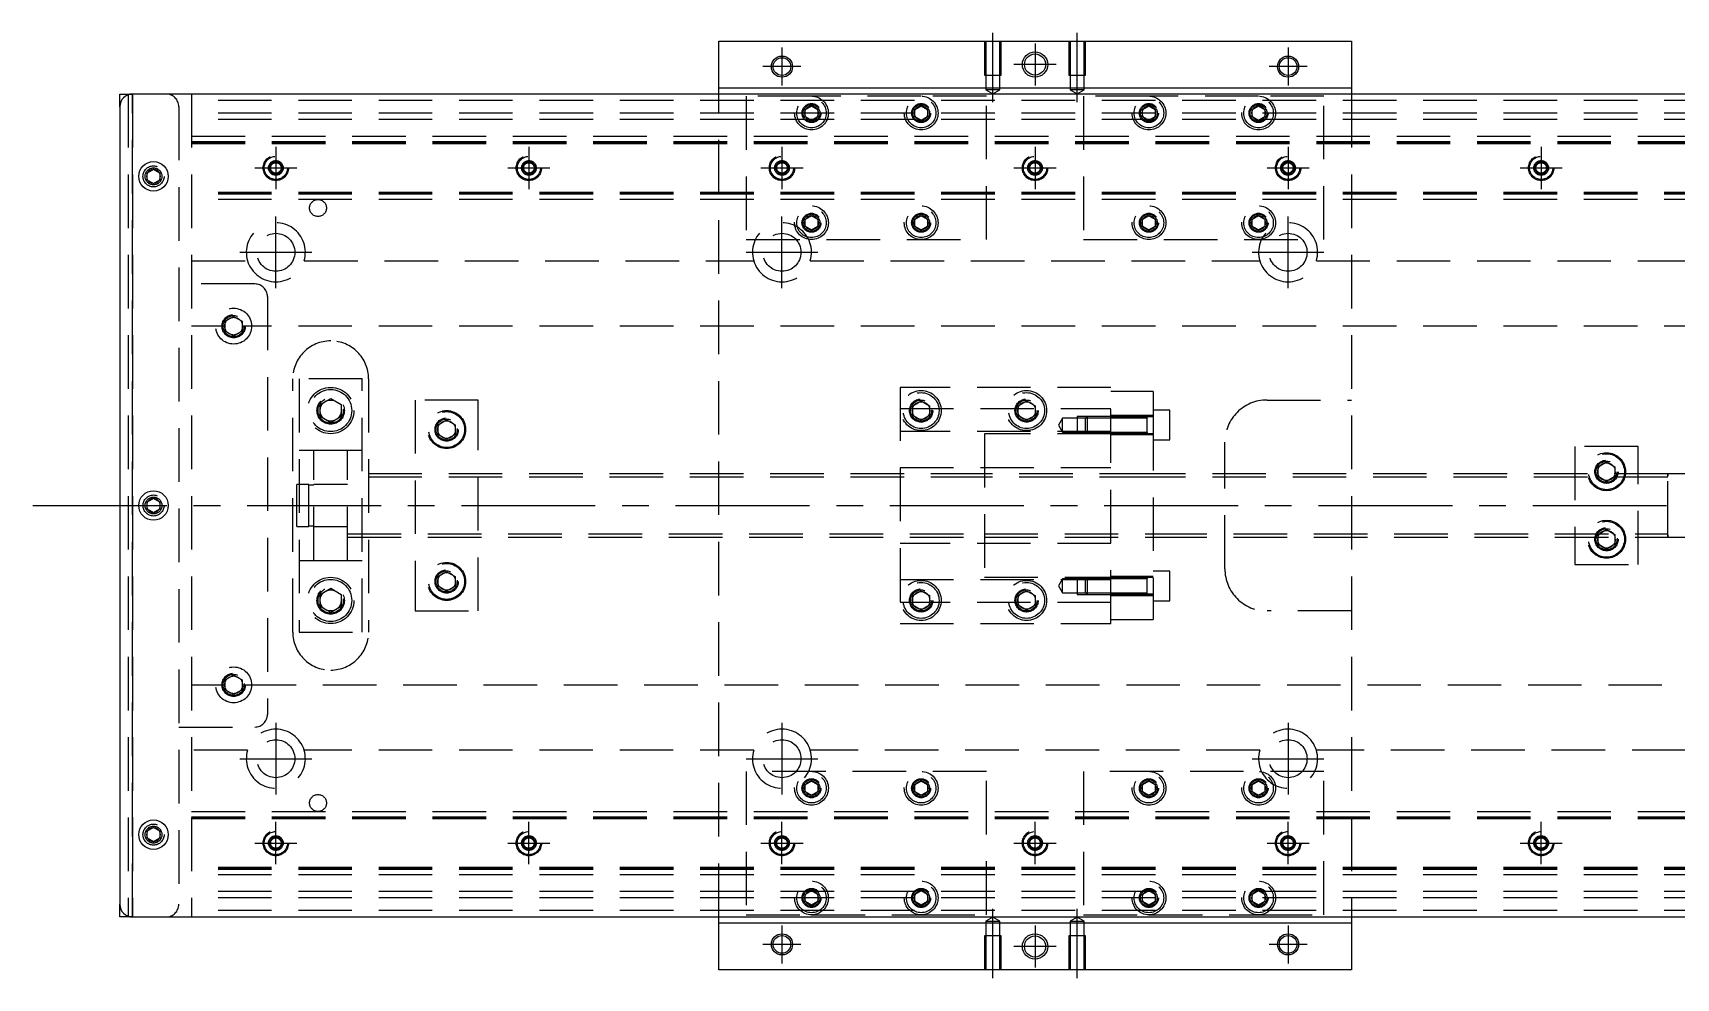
# Model space of a CAD drawing. Extents: x -21 to 603, y -285 to 112.
# Drawn here: x -20.6 to 369, y -112 to 112 of the extents above; entities that cross this region are included whole.
import ezdxf

# ---------------------------------------------------------------- set-up
doc = ezdxf.new("R2010")
doc.units = 0
doc.linetypes.add('CENTER', pattern=[50.8, 31.75, -6.35, 6.35, -6.35])
doc.linetypes.add('DASHED', pattern=[19.05, 12.7, -6.35])
doc.layers.get('0').update_dxf_attribs({"linetype": 'CONTINUOUS'})
doc.layers.add('CENTER', color=1, linetype='CENTER')

msp = doc.modelspace()

# ---------------------------------------------------------------- linework, layer by layer
at = {"color": 7, "linetype": 'CONTINUOUS'}
for p, q in [((142, 110), (292, 110)), ((142, 99), (142, 110)), ((292, 110), (292, 99)), ((0, 94.5), (0, 97.5)), ((0, 97.5), (3, 97.5)), ((431, 97.5), (3, 97.5)), ((142, 99), (292, 99)), ((142, 97.5), (142, 99)), ((292, 99), (292, 97.5)), ((0, 94.5), (0, -94.5)), ((6.5, 78.866026), (8, 79.73205)), ((6.5, 77.133974), (6.5, 78.866026)), ((8, 79.73205), (9.5, 78.866026)), ((9.5, 78.866026), (9.5, 77.133974)), ((8, 76.26795), (6.5, 77.133974)), ((9.5, 77.133974), (8, 76.26795)), ((6.5, 0.866026), (8, 1.73205)), ((6.5, -0.866026), (6.5, 0.866026)), ((8, 1.73205), (9.5, 0.866026)), ((9.5, 0.866026), (9.5, -0.866026)), ((8, -1.73205), (6.5, -0.866026)), ((9.5, -0.866026), (8, -1.73205)), ((6.5, -77.133974), (8, -76.26795)), ((6.5, -78.866026), (6.5, -77.133974)), ((8, -76.26795), (9.5, -77.133974)), ((9.5, -77.133974), (9.5, -78.866026)), ((8, -79.73205), (6.5, -78.866026)), ((9.5, -78.866026), (8, -79.73205)), ((0, -97.5), (0, -94.5)), ((3, -97.5), (0, -97.5)), ((3, -97.5), (431, -97.5)), ((142, -99), (142, -97.5)), ((142, -110), (142, -99)), ((292, -99), (142, -99)), ((292, -97.5), (292, -99)), ((292, -99), (292, -110)), ((292, -110), (142, -110))]:
    msp.add_line(p, q, dxfattribs=at)
at = {"color": 3, "linetype": 'DASHED'}
for p, q in [((205.000006, 110), (205.000006, 102)), ((205.35, 110), (205.35, 102)), ((208.65, 102), (208.65, 110)), ((208.999994, 102), (208.999994, 110)), ((225.000006, 110), (225.000006, 102)), ((225.35, 110), (225.35, 102)), ((228.65, 102), (228.65, 110)), ((228.999994, 102), (228.999994, 110)), ((205.000006, 102), (208.999994, 102)), ((205.35, 102), (205.35, 98.5)), ((208.65, 98.5), (208.65, 102)), ((225.000006, 102), (228.999994, 102)), ((225.35, 102), (225.35, 98.5)), ((228.65, 98.5), (228.65, 102)), ((2, 97.5), (2, -97.5)), ((3, 97.5), (3, -97.5)), ((3, -97.5), (3, 97.5)), ((3, -97.5), (3, 97.5)), ((3, 97.5), (3, -97.5)), ((17, 97.5), (17, -97.5)), ((142, -97.5), (142, 97.5)), ((207, 98.5), (205.35, 98.5)), ((205.35, 98.5), (207, 97.547372)), ((208.65, 98.5), (207, 98.5)), ((207, 97.547372), (208.65, 98.5)), ((227, 98.5), (225.35, 98.5)), ((225.35, 98.5), (227, 97.547372)), ((228.65, 98.5), (227, 98.5)), ((227, 97.547372), (228.65, 98.5)), ((292, 97.5), (292, -97.5)), ((14, 94.5), (14, -94.5)), ((417, 96), (17, 96)), ((164, 97), (148.5, 97)), ((148.5, 97), (148.5, 63)), ((162.5, 93.866026), (164, 94.73205)), ((162.5, 92.133974), (162.5, 93.866026)), ((190, 97), (164, 97)), ((164, 94.73205), (165.5, 93.866026)), ((165.5, 93.866026), (165.5, 92.133974)), ((188.5, 93.866026), (190, 94.73205)), ((188.5, 92.133974), (188.5, 93.866026)), ((205.5, 97), (190, 97)), ((190, 94.73205), (191.5, 93.866026)), ((191.5, 93.866026), (191.5, 92.133974)), ((205.5, 63), (205.5, 97)), ((244, 97), (228.5, 97)), ((228.5, 97), (228.5, 63)), ((242.5, 93.866026), (244, 94.73205)), ((242.5, 92.133974), (242.5, 93.866026)), ((270, 97), (244, 97)), ((244, 94.73205), (245.5, 93.866026)), ((245.5, 93.866026), (245.5, 92.133974)), ((268.5, 93.866026), (270, 94.73205)), ((268.5, 92.133974), (268.5, 93.866026)), ((285.5, 97), (270, 97)), ((270, 94.73205), (271.5, 93.866026)), ((271.5, 93.866026), (271.5, 92.133974)), ((285.5, 63), (285.5, 97)), ((417, 93), (17, 93)), ((417, 91.5), (17, 91.5)), ((164, 91.26795), (162.5, 92.133974)), ((165.5, 92.133974), (164, 91.26795)), ((165.973226, 93.326156), (166, 93)), ((190, 91.26795), (188.5, 92.133974)), ((191.5, 92.133974), (190, 91.26795)), ((191.973226, 93.326156), (192, 93)), ((244, 91.26795), (242.5, 92.133974)), ((245.5, 92.133974), (244, 91.26795)), ((245.973226, 93.326156), (246, 93)), ((268, 93), (268.030168, 93.346066)), ((270, 91.26795), (268.5, 92.133974)), ((271.5, 92.133974), (270, 91.26795)), ((17, 87.5), (417, 87.5)), ((17, 86.247728), (417, 86.247728)), ((17, 86.1147), (417, 86.1147)), ((17, 86.1), (417, 86.1)), ((17, 85.8), (417, 85.8)), ((6, 78), (6.030168, 78.346066)), ((35.5, 80), (35.516134, 80.21941)), ((35.75, 80.721688), (37, 81.443376)), ((35.75, 79.278312), (35.75, 80.721688)), ((37, 78.556624), (35.75, 79.278312)), ((37, 81.443376), (38.25, 80.721688)), ((38.25, 79.278312), (37, 78.556624)), ((38.25, 80.721688), (38.25, 79.278312)), ((95.5, 80), (95.516134, 80.21941)), ((95.75, 80.721688), (97, 81.443376)), ((95.75, 79.278312), (95.75, 80.721688)), ((97, 78.556624), (95.75, 79.278312)), ((97, 81.443376), (98.25, 80.721688)), ((98.25, 79.278312), (97, 78.556624)), ((98.25, 80.721688), (98.25, 79.278312)), ((155.5, 80), (155.516134, 80.21941)), ((155.75, 80.721688), (157, 81.443376)), ((155.75, 79.278312), (155.75, 80.721688)), ((157, 78.556624), (155.75, 79.278312)), ((157, 81.443376), (158.25, 80.721688)), ((158.25, 79.278312), (157, 78.556624)), ((158.25, 80.721688), (158.25, 79.278312)), ((215.5, 80), (215.52041, 80.24661)), ((215.75, 80.721688), (217, 81.443376)), ((215.75, 79.278312), (215.75, 80.721688)), ((217, 78.556624), (215.75, 79.278312)), ((217, 81.443376), (218.25, 80.721688)), ((218.25, 79.278312), (217, 78.556624)), ((218.25, 80.721688), (218.25, 79.278312)), ((275.75, 80.721688), (277, 81.443376)), ((275.75, 79.278312), (275.75, 80.721688)), ((277, 78.556624), (275.75, 79.278312)), ((277, 81.443376), (278.25, 80.721688)), ((278.25, 79.278312), (277, 78.556624)), ((278.25, 80.721688), (278.25, 79.278312)), ((278.477374, 80.25955), (278.5, 80)), ((335.5, 80), (335.516134, 80.21941)), ((335.75, 80.721688), (337, 81.443376)), ((335.75, 79.278312), (335.75, 80.721688)), ((337, 78.556624), (335.75, 79.278312)), ((337, 81.443376), (338.25, 80.721688)), ((338.25, 79.278312), (337, 78.556624)), ((338.25, 80.721688), (338.25, 79.278312)), ((417, 74.2), (17, 74.2)), ((417, 73.9), (17, 73.9)), ((417, 73.8853), (17, 73.8853)), ((417, 73.752272), (17, 73.752272)), ((417, 72.5), (17, 72.5)), ((162, 67), (162.030168, 67.346066)), ((162.5, 67.866026), (164, 68.73205)), ((162.5, 66.133974), (162.5, 67.866026)), ((164, 68.73205), (165.5, 67.866026)), ((165.5, 67.866026), (165.5, 66.133974)), ((188, 67), (188.023172, 67.30356)), ((188.5, 67.866026), (190, 68.73205)), ((188.5, 66.133974), (188.5, 67.866026)), ((190, 68.73205), (191.5, 67.866026)), ((191.5, 67.866026), (191.5, 66.133974)), ((242.5, 67.866026), (244, 68.73205)), ((242.5, 66.133974), (242.5, 67.866026)), ((244, 68.73205), (245.5, 67.866026)), ((245.5, 67.866026), (245.5, 66.133974)), ((245.973226, 67.326156), (246, 67)), ((268, 67), (268.030168, 67.346066)), ((268.5, 67.866026), (270, 68.73205)), ((268.5, 66.133974), (268.5, 67.866026)), ((270, 68.73205), (271.5, 67.866026)), ((271.5, 67.866026), (271.5, 66.133974)), ((148.5, 63), (205.5, 63)), ((164, 65.26795), (162.5, 66.133974)), ((165.5, 66.133974), (164, 65.26795)), ((190, 65.26795), (188.5, 66.133974)), ((191.5, 66.133974), (190, 65.26795)), ((228.5, 63), (285.5, 63)), ((244, 65.26795), (242.5, 66.133974)), ((245.5, 66.133974), (244, 65.26795)), ((270, 65.26795), (268.5, 66.133974)), ((271.5, 66.133974), (270, 65.26795)), ((17, 58), (30.291796, 58)), ((43.708204, 58), (150.291796, 58)), ((163.708204, 58), (270.291796, 58)), ((283.708204, 58), (390.291796, 58)), ((32, 52.5), (14, 52.5)), ((35, 49.5), (35, -49.5)), ((24.5, 42.5), (24.534018, 42.911016)), ((25, 43.6547), (27, 44.809402)), ((25, 41.3453), (25, 43.6547)), ((27, 44.809402), (29, 43.6547)), ((29, 43.6547), (29, 41.3453)), ((24.9, 42.5), (17, 42.5)), ((27, 40.190598), (25, 41.3453)), ((29, 41.3453), (27, 40.190598)), ((417, 42.5), (29.1, 42.5)), ((41, -30), (41, 30)), ((42.5, 30), (42.5, -30)), ((57.5, 30), (42.5, 30)), ((57.5, -30), (57.5, 30)), ((59, 30), (59, -30)), ((185, 28), (185, -28)), ((235, 28), (185, 28)), ((235, -28), (235, 28)), ((47.5, 23.943376), (50, 25.386752)), ((47.5, 21.056624), (47.5, 23.943376)), ((50, 25.386752), (52.5, 23.943376)), ((52.5, 23.943376), (52.5, 21.056624)), ((85, 25), (70, 25)), ((70, 25), (70, -25)), ((85, -25), (85, 25)), ((188, 23.6547), (190, 24.809402)), ((188, 21.3453), (188, 23.6547)), ((190, 24.809402), (192, 23.6547)), ((192, 23.6547), (192, 21.3453)), ((213, 23.6547), (215, 24.809402)), ((213, 21.3453), (213, 23.6547)), ((215, 24.809402), (217, 23.6547)), ((217, 23.6547), (217, 21.3453)), ((245, 27), (235, 27)), ((245, 27), (245, 20.976176)), ((272, 25), (292, 25)), ((50, 19.613248), (47.5, 21.056624)), ((52.5, 21.056624), (50, 19.613248)), ((52.977798, 22.864306), (53, 22.5)), ((75.5, 19.1547), (77.5, 20.309402)), ((77.5, 20.309402), (79.5, 19.1547)), ((185, 23), (235, 23)), ((190, 20.190598), (188, 21.3453)), ((192, 21.3453), (190, 20.190598)), ((192.483582, 22.786038), (192.5, 22.5)), ((212.5, 22.5), (212.52689, 22.865682)), ((215, 20.190598), (213, 21.3453)), ((217, 21.3453), (215, 20.190598)), ((223.5, 20.702558), (222.547372, 19.052558)), ((223.5, 17.402558), (223.5, 20.702558)), ((227, 20.702558), (223.5, 20.702558)), ((227, 21.052554), (227, 17.052564)), ((229.35, 21.052554), (227, 21.052554)), ((229, 20.702558), (227, 20.702558)), ((229.35, 21.052558), (229, 20.702558)), ((229, 17.402558), (229, 20.702558)), ((235, 20.702558), (229, 20.702558)), ((235, 20.702558), (229, 20.702558)), ((229.35, 21.052558), (229.35, 17.052558)), ((235, 21.052556), (229.35, 21.052558)), ((235, 21.052554), (229.35, 21.052554)), ((245, 21.302558), (235, 21.302558)), ((243.605, 21.052558), (235, 21.052556)), ((245, 20.976176), (235, 20.976176)), ((243.6, 20.702558), (235, 20.702558)), ((245, 21.052558), (243.595, 21.052558)), ((243.6, 17.05324), (243.6, 21.052564)), ((243.6, 20.836098), (243.6, 21.052558)), ((243.6, 21.052558), (243.6, 20.835892)), ((249, 22.552558), (245, 22.552558)), ((245, 20.976176), (245, -20.976176)), ((249, 15.552558), (249, 22.552558)), ((75.5, 16.8453), (75.5, 19.1547)), ((77.5, 15.690598), (75.5, 16.8453)), ((79.5, 16.8453), (77.5, 15.690598)), ((79.5, 19.1547), (79.5, 16.8453)), ((79.983582, 18.286038), (80, 18)), ((235, 17.5), (185, 17.5)), ((205, 17), (205, -17)), ((235, 17), (205, 17)), ((222.547372, 19.052558), (223.5, 17.402558)), ((223.5, 17.402558), (227, 17.402558)), ((227, 17.402558), (229, 17.402558)), ((227, 17.052564), (229.35, 17.052564)), ((229, 17.402558), (235, 17.402558)), ((229, 17.402558), (229.35, 17.052558)), ((229, 17.402558), (235, 17.402558)), ((229.35, 17.052564), (235, 17.052564)), ((229.35, 17.052558), (235, 17.052562)), ((235, 17.402558), (243.6, 17.402558)), ((235, 17.052562), (243.605, 17.052558)), ((235, 16.802558), (245, 16.802558)), ((243.595, 17.052558), (245, 17.052558)), ((243.6, 17.269268), (243.6, 17.052558)), ((243.6, 17.052558), (243.6, 17.26902)), ((243.6, 17.052554), (243.6, 17.05324)), ((46, 13), (42.5, 13)), ((46, -13), (46, 13)), ((54, 13), (46, 13)), ((54, 13), (46, 13)), ((54, -13), (54, 13)), ((57.5, 13), (54, 13)), ((245, 15.552558), (249, 15.552558)), ((262, -15), (262, 15)), ((360, 14), (345, 14)), ((345, 14), (345, -14)), ((360, -14), (360, 14)), ((185, 9), (235, 9)), ((350, 8), (350.018502, 8.303588)), ((350.5, 9.1547), (352.5, 10.309402)), ((350.5, 6.8453), (350.5, 9.1547)), ((352.5, 10.309402), (354.5, 9.1547)), ((354.5, 9.1547), (354.5, 6.8453)), ((42, -5), (42, 5)), ((44.85, 5), (42, 5)), ((44.85, -5), (44.85, 5)), ((46, 4.8), (44.85, 4.8)), ((54, 5), (46, 5)), ((54, 5), (46, 5)), ((205, 7.5), (54, 7.5)), ((205, 6.75), (54, 6.75)), ((245, 7.5), (205, 7.5)), ((245, 7.499994), (205, 7.499994)), ((245, 6.75), (205, 6.75)), ((245, 6.75), (205, 6.75)), ((367.005, 7.5), (245, 7.5)), ((367, 6.75), (245, 6.75)), ((352.5, 5.690598), (350.5, 6.8453)), ((354.5, 6.8453), (352.5, 5.690598)), ((372, 7.5), (366.995, 7.5)), ((367, -7.500006), (367, 7.500006)), ((367, 6.951128), (367, 7.5)), ((367, 7.5), (367, 6.951128)), ((367, -6.951128), (367, 6.951128)), ((9.973226, 0.326156), (10, 0)), ((42, -5), (44.85, -5)), ((44.85, -4.8), (46, -4.8)), ((46, -5), (54, -5)), ((46, -5), (54, -5)), ((54, -6.75), (205, -6.75)), ((54, -7.5), (205, -7.5)), ((205, -6.75), (245, -6.75)), ((205, -6.75), (245, -6.75)), ((205, -7.499994), (245, -7.499994)), ((205, -7.5), (245, -7.5)), ((245, -6.75), (367, -6.75)), ((245, -7.5), (367.005, -7.5)), ((350.5, -6.8453), (352.5, -5.690598)), ((350.5, -9.1547), (350.5, -6.8453)), ((352.5, -5.690598), (354.5, -6.8453)), ((354.5, -6.8453), (354.5, -9.1547)), ((354.983582, -7.713962), (355, -8)), ((366.995, -7.5), (372, -7.5)), ((367, -7.5), (367, -6.951128)), ((367, -6.951128), (367, -7.499332)), ((367, -7.499332), (367, -7.5)), ((235, -9), (185, -9)), ((352.5, -10.309402), (350.5, -9.1547)), ((354.5, -9.1547), (352.5, -10.309402)), ((42.5, -13), (46, -13)), ((46, -13), (54, -13)), ((46, -13), (54, -13)), ((54, -13), (57.5, -13)), ((249, -15.552558), (245, -15.552558)), ((249, -22.552558), (249, -15.552558)), ((345, -14), (360, -14)), ((75.5, -16.8453), (77.5, -15.690598)), ((75.5, -19.1547), (75.5, -16.8453)), ((77.5, -20.309402), (75.5, -19.1547)), ((77.5, -15.690598), (79.5, -16.8453)), ((79.5, -19.1547), (77.5, -20.309402)), ((79.5, -16.8453), (79.5, -19.1547)), ((79.983582, -17.713962), (80, -18)), ((185, -17.5), (235, -17.5)), ((205, -17), (235, -17)), ((223.5, -17.402558), (222.547372, -19.052558)), ((222.547372, -19.052558), (223.5, -20.702558)), ((223.5, -20.702558), (223.5, -17.402558)), ((227, -17.402558), (223.5, -17.402558)), ((227, -17.052564), (227, -21.052554)), ((229.35, -17.052564), (227, -17.052564)), ((229, -17.402558), (227, -17.402558)), ((229.35, -17.052558), (229, -17.402558)), ((229, -20.702558), (229, -17.402558)), ((235, -17.402558), (229, -17.402558)), ((235, -17.402558), (229, -17.402558)), ((229.35, -17.052558), (229.35, -21.052558)), ((235, -17.052562), (229.35, -17.052558)), ((235, -17.052564), (229.35, -17.052564)), ((245, -16.802558), (235, -16.802558)), ((243.605, -17.052558), (235, -17.052562)), ((243.6, -17.402558), (235, -17.402558)), ((245, -17.052558), (243.595, -17.052558)), ((243.6, -21.051878), (243.6, -17.052554)), ((243.6, -17.26902), (243.6, -17.052558)), ((243.6, -17.052558), (243.6, -17.269226)), ((243.6, -20.836098), (243.6, -17.26902)), ((47.5, -21.056624), (50, -19.613248)), ((47.5, -23.943376), (47.5, -21.056624)), ((50, -19.613248), (52.5, -21.056624)), ((52.5, -21.056624), (52.5, -23.943376)), ((52.977798, -22.135694), (53, -22.5)), ((235, -23), (185, -23)), ((187.5, -22.5), (187.534018, -22.088984)), ((188, -21.3453), (190, -20.190598)), ((188, -23.6547), (188, -21.3453)), ((190, -20.190598), (192, -21.3453)), ((192, -21.3453), (192, -23.6547)), ((212.5, -22.5), (212.52689, -22.134318)), ((213, -21.3453), (215, -20.190598)), ((213, -23.6547), (213, -21.3453)), ((215, -20.190598), (217, -21.3453)), ((217, -21.3453), (217, -23.6547)), ((223.5, -20.702558), (227, -20.702558)), ((227, -20.702558), (229, -20.702558)), ((227, -21.052554), (229.35, -21.052554)), ((229, -20.702558), (235, -20.702558)), ((229, -20.702558), (229.35, -21.052558)), ((229, -20.702558), (235, -20.702558)), ((229.35, -21.052554), (235, -21.052554)), ((229.35, -21.052558), (235, -21.052556)), ((235, -20.702558), (243.6, -20.702558)), ((245, -20.976176), (235, -20.976176)), ((235, -21.052556), (243.605, -21.052558)), ((235, -21.302558), (245, -21.302558)), ((243.595, -21.052558), (245, -21.052558)), ((243.6, -20.83585), (243.6, -21.052558)), ((243.6, -21.052558), (243.6, -20.836098)), ((243.6, -21.052564), (243.6, -21.051878)), ((245, -20.976176), (245, -27)), ((245, -22.552558), (249, -22.552558)), ((50, -25.386752), (47.5, -23.943376)), ((52.5, -23.943376), (50, -25.386752)), ((70, -25), (85, -25)), ((190, -24.809402), (188, -23.6547)), ((192, -23.6547), (190, -24.809402)), ((215, -24.809402), (213, -23.6547)), ((217, -23.6547), (215, -24.809402)), ((235, -27), (245, -27)), ((292, -25), (272, -25)), ((42.5, -30), (57.5, -30)), ((185, -28), (235, -28)), ((17, -42.5), (24.9, -42.5)), ((25, -41.3453), (27, -40.190598)), ((25, -43.6547), (25, -41.3453)), ((27, -40.190598), (29, -41.3453)), ((29, -41.3453), (29, -43.6547)), ((29.1, -42.5), (417, -42.5)), ((29.483582, -42.213962), (29.5, -42.5)), ((27, -44.809402), (25, -43.6547)), ((29, -43.6547), (27, -44.809402)), ((14, -52.5), (32, -52.5)), ((30.291796, -58), (17, -58)), ((150.291796, -58), (43.708204, -58)), ((270.291796, -58), (163.708204, -58)), ((390.291796, -58), (283.708204, -58)), ((148.5, -63), (148.5, -97)), ((205.5, -63), (148.5, -63)), ((162.5, -66.133974), (164, -65.26795)), ((162.5, -67.866026), (162.5, -66.133974)), ((164, -65.26795), (165.5, -66.133974)), ((165.5, -66.133974), (165.5, -67.866026)), ((188.5, -66.133974), (190, -65.26795)), ((188.5, -67.866026), (188.5, -66.133974)), ((190, -65.26795), (191.5, -66.133974)), ((191.5, -66.133974), (191.5, -67.866026)), ((205.5, -97), (205.5, -63)), ((285.5, -63), (228.5, -63)), ((228.5, -63), (228.5, -97)), ((242.5, -66.133974), (244, -65.26795)), ((242.5, -67.866026), (242.5, -66.133974)), ((244, -65.26795), (245.5, -66.133974)), ((245.5, -66.133974), (245.5, -67.866026)), ((268.5, -66.133974), (270, -65.26795)), ((268.5, -67.866026), (268.5, -66.133974)), ((270, -65.26795), (271.5, -66.133974)), ((271.5, -66.133974), (271.5, -67.866026)), ((285.5, -97), (285.5, -63)), ((162, -67), (162.030168, -66.653934)), ((164, -68.73205), (162.5, -67.866026)), ((165.5, -67.866026), (164, -68.73205)), ((188, -67), (188.023172, -66.69644)), ((190, -68.73205), (188.5, -67.866026)), ((191.5, -67.866026), (190, -68.73205)), ((242, -67), (242.023172, -66.69644)), ((244, -68.73205), (242.5, -67.866026)), ((245.5, -67.866026), (244, -68.73205)), ((270, -68.73205), (268.5, -67.866026)), ((271.5, -67.866026), (270, -68.73205)), ((271.973226, -66.673844), (272, -67)), ((17, -72.5), (417, -72.5)), ((17, -73.752272), (417, -73.752272)), ((17, -73.8853), (417, -73.8853)), ((17, -73.9), (417, -73.9)), ((6, -78), (6.030168, -77.653934)), ((17, -74.2), (417, -74.2)), ((35.75, -79.278312), (37, -78.556624)), ((35.75, -80.721688), (35.75, -79.278312)), ((37, -81.443376), (35.75, -80.721688)), ((37, -78.556624), (38.25, -79.278312)), ((38.25, -80.721688), (37, -81.443376)), ((38.25, -79.278312), (38.25, -80.721688)), ((38.477374, -79.74045), (38.5, -80)), ((95.75, -79.278312), (97, -78.556624)), ((95.75, -80.721688), (95.75, -79.278312)), ((97, -81.443376), (95.75, -80.721688)), ((97, -78.556624), (98.25, -79.278312)), ((98.25, -80.721688), (97, -81.443376)), ((98.25, -79.278312), (98.25, -80.721688)), ((98.477374, -79.74045), (98.5, -80)), ((155.75, -79.278312), (157, -78.556624)), ((155.75, -80.721688), (155.75, -79.278312)), ((157, -81.443376), (155.75, -80.721688)), ((157, -78.556624), (158.25, -79.278312)), ((158.25, -80.721688), (157, -81.443376)), ((158.25, -79.278312), (158.25, -80.721688)), ((158.477374, -79.74045), (158.5, -80)), ((215.5, -80), (215.52041, -79.75339)), ((215.75, -79.278312), (217, -78.556624)), ((215.75, -80.721688), (215.75, -79.278312)), ((217, -81.443376), (215.75, -80.721688)), ((217, -78.556624), (218.25, -79.278312)), ((218.25, -80.721688), (217, -81.443376)), ((218.25, -79.278312), (218.25, -80.721688)), ((275.75, -79.278312), (277, -78.556624)), ((275.75, -80.721688), (275.75, -79.278312)), ((277, -81.443376), (275.75, -80.721688)), ((277, -78.556624), (278.25, -79.278312)), ((278.25, -80.721688), (277, -81.443376)), ((278.25, -79.278312), (278.25, -80.721688)), ((278.477374, -79.74045), (278.5, -80)), ((335.5, -80), (335.516134, -79.78059)), ((335.75, -79.278312), (337, -78.556624)), ((335.75, -80.721688), (335.75, -79.278312)), ((337, -81.443376), (335.75, -80.721688)), ((337, -78.556624), (338.25, -79.278312)), ((338.25, -80.721688), (337, -81.443376)), ((338.25, -79.278312), (338.25, -80.721688)), ((417, -85.8), (17, -85.8)), ((417, -86.1), (17, -86.1)), ((417, -86.1147), (17, -86.1147)), ((417, -86.247728), (17, -86.247728)), ((417, -87.5), (17, -87.5)), ((417, -91.5), (17, -91.5)), ((417, -93), (17, -93)), ((162, -93), (162.030168, -92.653934)), ((162.5, -92.133974), (164, -91.26795)), ((162.5, -93.866026), (162.5, -92.133974)), ((164, -91.26795), (165.5, -92.133974)), ((165.5, -92.133974), (165.5, -93.866026)), ((188.5, -92.133974), (190, -91.26795)), ((188.5, -93.866026), (188.5, -92.133974)), ((190, -91.26795), (191.5, -92.133974)), ((191.5, -92.133974), (191.5, -93.866026)), ((191.973226, -92.673844), (192, -93)), ((242, -93), (242.023172, -92.69644)), ((242.5, -92.133974), (244, -91.26795)), ((242.5, -93.866026), (242.5, -92.133974)), ((244, -91.26795), (245.5, -92.133974)), ((245.5, -92.133974), (245.5, -93.866026)), ((268.5, -92.133974), (270, -91.26795)), ((268.5, -93.866026), (268.5, -92.133974)), ((270, -91.26795), (271.5, -92.133974)), ((271.5, -92.133974), (271.5, -93.866026)), ((271.973226, -92.673844), (272, -93)), ((417, -96), (17, -96)), ((148.5, -97), (164, -97)), ((164, -94.73205), (162.5, -93.866026)), ((165.5, -93.866026), (164, -94.73205)), ((164, -97), (190, -97)), ((190, -94.73205), (188.5, -93.866026)), ((191.5, -93.866026), (190, -94.73205)), ((190, -97), (205.5, -97)), ((228.5, -97), (244, -97)), ((244, -94.73205), (242.5, -93.866026)), ((245.5, -93.866026), (244, -94.73205)), ((244, -97), (270, -97)), ((270, -94.73205), (268.5, -93.866026)), ((271.5, -93.866026), (270, -94.73205)), ((270, -97), (285.5, -97)), ((207, -97.547372), (205.35, -98.5)), ((205.35, -98.5), (207, -98.5)), ((205.35, -98.5), (205.35, -102)), ((208.65, -98.5), (207, -97.547372)), ((207, -98.5), (208.65, -98.5)), ((208.65, -102), (208.65, -98.5)), ((227, -97.547372), (225.35, -98.5)), ((225.35, -98.5), (227, -98.5)), ((225.35, -98.5), (225.35, -102)), ((228.65, -98.5), (227, -97.547372)), ((227, -98.5), (228.65, -98.5)), ((228.65, -102), (228.65, -98.5)), ((208.999994, -102), (205.000006, -102)), ((205.000006, -102), (205.000006, -110)), ((205.35, -102), (205.35, -110)), ((208.65, -110), (208.65, -102)), ((208.999994, -110), (208.999994, -102)), ((228.999994, -102), (225.000006, -102)), ((225.000006, -102), (225.000006, -110)), ((225.35, -102), (225.35, -110)), ((228.65, -110), (228.65, -102)), ((228.999994, -110), (228.999994, -102))]:
    msp.add_line(p, q, dxfattribs=at)
at = {"color": 3, "linetype": 'CONTINUOUS'}
for centre in [(157, 104), (277, 104), (157, -104), (277, -104)]:
    msp.add_circle(centre, 2.5, dxfattribs=at)
at = {"color": 7, "linetype": 'CONTINUOUS'}
for centre, radius in [((157, 104), 2.1), ((217, 104.5), 3), ((217, 104.5), 2.5), ((277, 104), 2.1), ((8, 78), 3.5), ((277, 80), 1.25), ((8, 0), 3.5), ((8, -78), 3.5), ((157, -104), 2.1), ((217, -104.5), 3), ((217, -104.5), 2.5), ((277, -104), 2.1)]:
    msp.add_circle(centre, radius, dxfattribs=at)
at = {"color": 3, "linetype": 'DASHED'}
for centre, radius in [((164, 93), 4), ((164, 93), 3.5), ((164, 93), 2.25), ((164, 93), 2), ((190, 93), 4), ((190, 93), 3.5), ((190, 93), 2.25), ((190, 93), 2), ((244, 93), 4), ((244, 93), 3.5), ((244, 93), 2.25), ((244, 93), 2), ((270, 93), 4), ((270, 93), 3.5), ((270, 93), 2.25), ((270, 93), 2), ((37, 80), 3), ((37, 80), 2.75), ((97, 80), 3), ((97, 80), 2.75), ((157, 80), 3), ((157, 80), 2.75), ((217, 80), 3), ((217, 80), 2.75), ((277, 80), 3), ((277, 80), 2.75), ((337, 80), 3), ((337, 80), 2.75), ((8, 78), 2.5), ((8, 78), 2), ((37, 80), 1.75), ((37, 80), 1.5), ((37, 80), 1.25), ((97, 80), 1.75), ((97, 80), 1.5), ((97, 80), 1.25), ((157, 80), 1.75), ((157, 80), 1.5), ((157, 80), 1.25), ((217, 80), 1.75), ((217, 80), 1.5), ((217, 80), 1.25), ((277, 80), 1.75), ((277, 80), 1.5), ((337, 80), 1.75), ((337, 80), 1.5), ((337, 80), 1.25), ((47, 70.5), 2), ((164, 67), 4), ((164, 67), 3.5), ((190, 67), 4), ((190, 67), 3.5), ((244, 67), 4), ((244, 67), 3.5), ((270, 67), 4), ((270, 67), 3.5), ((164, 67), 2.25), ((164, 67), 2), ((164, 67), 1.65), ((190, 67), 2.25), ((190, 67), 2), ((190, 67), 1.65), ((244, 67), 2.25), ((244, 67), 2), ((244, 67), 1.65), ((270, 67), 2.25), ((270, 67), 2), ((270, 67), 1.65), ((37, 60), 4.5), ((157, 60), 4.5), ((277, 60), 4.5), ((27, 42.5), 4.25), ((27, 42.5), 2.75), ((27, 42.5), 2.5), ((27, 42.5), 2.1), ((50, 22.5), 5.5), ((50, 22.5), 5), ((50, 22.5), 3.25), ((50, 22.5), 3), ((50, 22.5), 2.5), ((190, 22.5), 4.75), ((190, 22.5), 4.25), ((190, 22.5), 2.75), ((190, 22.5), 2.5), ((190, 22.5), 2.1), ((215, 22.5), 4.75), ((215, 22.5), 4.25), ((215, 22.5), 2.75), ((215, 22.5), 2.5), ((215, 22.5), 2.1), ((77.5, 18), 4.5), ((77.5, 18), 4.25), ((77.5, 18), 2.75), ((77.5, 18), 2.5), ((77.5, 18), 2.1), ((352.5, 8), 4.5), ((352.5, 8), 4.25), ((352.5, 8), 2.75), ((352.5, 8), 2.5), ((352.5, 8), 2.1), ((8, 0), 2.5), ((8, 0), 2), ((352.5, -8), 4.5), ((352.5, -8), 4.25), ((352.5, -8), 2.75), ((352.5, -8), 2.5), ((352.5, -8), 2.1), ((77.5, -18), 4.5), ((77.5, -18), 4.25), ((77.5, -18), 2.75), ((77.5, -18), 2.5), ((50, -22.5), 5.5), ((50, -22.5), 5), ((50, -22.5), 3.25), ((77.5, -18), 2.1), ((190, -22.5), 4.75), ((190, -22.5), 4.25), ((215, -22.5), 4.75), ((215, -22.5), 4.25), ((50, -22.5), 3), ((50, -22.5), 2.5), ((190, -22.5), 2.75), ((190, -22.5), 2.5), ((190, -22.5), 2.1), ((215, -22.5), 2.75), ((215, -22.5), 2.5), ((215, -22.5), 2.1), ((27, -42.5), 4.25), ((27, -42.5), 2.75), ((27, -42.5), 2.5), ((27, -42.5), 2.1), ((37, -60), 4.5), ((157, -60), 4.5), ((277, -60), 4.5), ((164, -67), 4), ((164, -67), 3.5), ((164, -67), 2.25), ((164, -67), 2), ((164, -67), 1.65), ((190, -67), 4), ((190, -67), 3.5), ((190, -67), 2.25), ((190, -67), 2), ((190, -67), 1.65), ((244, -67), 4), ((244, -67), 3.5), ((244, -67), 2.25), ((244, -67), 2), ((244, -67), 1.65), ((270, -67), 4), ((270, -67), 3.5), ((270, -67), 2.25), ((270, -67), 2), ((270, -67), 1.65), ((47, -70.5), 2), ((8, -78), 2.5), ((8, -78), 2), ((37, -80), 3), ((37, -80), 2.75), ((97, -80), 3), ((97, -80), 2.75), ((157, -80), 3), ((157, -80), 2.75), ((217, -80), 3), ((217, -80), 2.75), ((277, -80), 3), ((277, -80), 2.75), ((337, -80), 3), ((337, -80), 2.75), ((37, -80), 1.75), ((37, -80), 1.5), ((37, -80), 1.25), ((97, -80), 1.75), ((97, -80), 1.5), ((97, -80), 1.25), ((157, -80), 1.75), ((157, -80), 1.5), ((157, -80), 1.25), ((217, -80), 1.75), ((217, -80), 1.5), ((217, -80), 1.25), ((277, -80), 1.75), ((277, -80), 1.5), ((277, -80), 1.25), ((337, -80), 1.75), ((337, -80), 1.5), ((337, -80), 1.25), ((164, -93), 4), ((164, -93), 3.5), ((190, -93), 4), ((190, -93), 3.5), ((244, -93), 4), ((244, -93), 3.5), ((270, -93), 4), ((270, -93), 3.5), ((164, -93), 2.25), ((164, -93), 2), ((190, -93), 2.25), ((190, -93), 2), ((244, -93), 2.25), ((244, -93), 2), ((270, -93), 2.25), ((270, -93), 2)]:
    msp.add_circle(centre, radius, dxfattribs=at)
at = {"color": 7, "linetype": 'CONTINUOUS'}
for centre, radius, start, end in [((3, 94.5), 3, 90, 180), ((8, 78), 1.65, 155.380023, 180), ((8, 78), 1.65, 180, 204.619977), ((8, 78), 1.65, 144.619977, 155.380023), ((8, 78), 1.65, 95.380023, 144.619977), ((8, 78), 1.65, 84.619977, 95.380023), ((8, 78), 1.65, 35.380023, 84.619977), ((8, 78), 1.65, 24.619977, 35.380023), ((8, 78), 1.65, 335.380023, 24.619977), ((8, 78), 1.65, 204.619977, 215.380023), ((8, 78), 1.65, 215.380023, 264.619977), ((8, 78), 1.65, 264.619977, 275.380023), ((8, 78), 1.65, 275.380023, 324.619977), ((8, 78), 1.65, 324.619977, 335.380023), ((8, 0), 1.65, 155.380023, 180), ((8, 0), 1.65, 180, 204.619977), ((8, 0), 1.65, 144.619977, 155.380023), ((8, 0), 1.65, 95.380023, 144.619977), ((8, 0), 1.65, 84.619977, 95.380023), ((8, 0), 1.65, 35.380023, 84.619977), ((8, 0), 1.65, 24.619977, 35.380023), ((8, 0), 1.65, 335.380023, 24.619977), ((8, 0), 1.65, 204.619977, 215.380023), ((8, 0), 1.65, 215.380023, 264.619977), ((8, 0), 1.65, 264.619977, 275.380023), ((8, 0), 1.65, 275.380023, 324.619977), ((8, 0), 1.65, 324.619977, 335.380023), ((8, -78), 1.65, 155.380023, 180), ((8, -78), 1.65, 144.619977, 155.380023), ((8, -78), 1.65, 95.380023, 144.619977), ((8, -78), 1.65, 84.619977, 95.380023), ((8, -78), 1.65, 35.380023, 84.619977), ((8, -78), 1.65, 24.619977, 35.380023), ((8, -78), 1.65, 335.380023, 24.619977), ((8, -78), 1.65, 180, 204.619977), ((8, -78), 1.65, 204.619977, 215.380023), ((8, -78), 1.65, 215.380023, 264.619977), ((8, -78), 1.65, 264.619977, 275.380023), ((8, -78), 1.65, 275.380023, 324.619977), ((8, -78), 1.65, 324.619977, 335.380023), ((3, -94.5), 3, 180, 270)]:
    msp.add_arc(centre, radius, start, end, dxfattribs=at)
at = {"color": 3, "linetype": 'DASHED'}
for centre, radius, start, end in [((11, 94.5), 3, 0, 90), ((164, 93), 1.65, 155.380023, 180), ((164, 93), 1.65, 144.619977, 155.380023), ((164, 93), 1.65, 95.380023, 144.619977), ((164, 93), 1.65, 84.619977, 95.380023), ((164, 93), 1.65, 35.380023, 84.619977), ((164, 93), 1.65, 24.619977, 35.380023), ((164, 93), 1.65, 335.380023, 24.619977), ((190, 93), 1.65, 155.380023, 180), ((190, 93), 1.65, 144.619977, 155.380023), ((190, 93), 1.65, 95.380023, 144.619977), ((190, 93), 1.65, 84.619977, 95.380023), ((190, 93), 1.65, 35.380023, 84.619977), ((190, 93), 1.65, 24.619977, 35.380023), ((190, 93), 1.65, 335.380023, 24.619977), ((244, 93), 1.65, 155.380023, 180), ((244, 93), 1.65, 144.619977, 155.380023), ((244, 93), 1.65, 95.380023, 144.619977), ((244, 93), 1.65, 84.619977, 95.380023), ((244, 93), 1.65, 35.380023, 84.619977), ((244, 93), 1.65, 24.619977, 35.380023), ((244, 93), 1.65, 335.380023, 24.619977), ((270, 93), 1.65, 155.380023, 180), ((270, 93), 1.65, 144.619977, 155.380023), ((270, 93), 1.65, 95.380023, 144.619977), ((270, 93), 1.65, 84.619977, 95.380023), ((270, 93), 1.65, 35.380023, 84.619977), ((270, 93), 1.65, 24.619977, 35.380023), ((270, 93), 1.65, 335.380023, 24.619977), ((164, 93), 1.65, 180, 204.619977), ((164, 93), 1.65, 204.619977, 215.380023), ((164, 93), 1.65, 215.380023, 264.619977), ((164, 93), 1.65, 264.619977, 275.380023), ((164, 93), 1.65, 275.380023, 324.619977), ((164, 93), 1.65, 324.619977, 335.380023), ((190, 93), 1.65, 180, 204.619977), ((190, 93), 1.65, 204.619977, 215.380023), ((190, 93), 1.65, 215.380023, 264.619977), ((190, 93), 1.65, 264.619977, 275.380023), ((190, 93), 1.65, 275.380023, 324.619977), ((190, 93), 1.65, 324.619977, 335.380023), ((244, 93), 1.65, 180, 204.619977), ((244, 93), 1.65, 204.619977, 215.380023), ((244, 93), 1.65, 215.380023, 264.619977), ((244, 93), 1.65, 264.619977, 275.380023), ((244, 93), 1.65, 275.380023, 324.619977), ((244, 93), 1.65, 324.619977, 335.380023), ((270, 93), 1.65, 180, 204.619977), ((270, 93), 1.65, 204.619977, 215.380023), ((270, 93), 1.65, 215.380023, 264.619977), ((270, 93), 1.65, 264.619977, 275.380023), ((270, 93), 1.65, 275.380023, 324.619977), ((270, 93), 1.65, 324.619977, 335.380023), ((37, 60), 7, 343.39845, 196.60155), ((157, 60), 7, 343.39845, 196.60155), ((277, 60), 7, 343.39845, 196.60155), ((37, 60), 7, 196.60155, 343.39845), ((157, 60), 7, 196.60155, 343.39845), ((277, 60), 7, 196.60155, 343.39845), ((32, 49.5), 3, 0, 90), ((50, 30), 9, 90, 180), ((50, 30), 9, 0, 90), ((272, 15), 10, 90, 180), ((272, -15), 10, 180, 270), ((50, -30), 9, 180, 270), ((50, -30), 9, 270, 0), ((32, -49.5), 3, 270, 0), ((37, -60), 7, 16.60155, 163.39845), ((157, -60), 7, 16.60155, 163.39845), ((277, -60), 7, 16.60155, 163.39845), ((37, -60), 7, 163.39845, 16.60155), ((157, -60), 7, 163.39845, 16.60155), ((277, -60), 7, 163.39845, 16.60155), ((164, -93), 1.65, 155.380023, 180), ((164, -93), 1.65, 180, 204.619977), ((164, -93), 1.65, 144.619977, 155.380023), ((164, -93), 1.65, 95.380023, 144.619977), ((164, -93), 1.65, 84.619977, 95.380023), ((164, -93), 1.65, 35.380023, 84.619977), ((164, -93), 1.65, 24.619977, 35.380023), ((164, -93), 1.65, 335.380023, 24.619977), ((190, -93), 1.65, 155.380023, 180), ((190, -93), 1.65, 180, 204.619977), ((190, -93), 1.65, 144.619977, 155.380023), ((190, -93), 1.65, 95.380023, 144.619977), ((190, -93), 1.65, 84.619977, 95.380023), ((190, -93), 1.65, 35.380023, 84.619977), ((190, -93), 1.65, 24.619977, 35.380023), ((190, -93), 1.65, 335.380023, 24.619977), ((244, -93), 1.65, 155.380023, 180), ((244, -93), 1.65, 180, 204.619977), ((244, -93), 1.65, 144.619977, 155.380023), ((244, -93), 1.65, 95.380023, 144.619977), ((244, -93), 1.65, 84.619977, 95.380023), ((244, -93), 1.65, 35.380023, 84.619977), ((244, -93), 1.65, 24.619977, 35.380023), ((244, -93), 1.65, 335.380023, 24.619977), ((270, -93), 1.65, 155.380023, 180), ((270, -93), 1.65, 180, 204.619977), ((270, -93), 1.65, 144.619977, 155.380023), ((270, -93), 1.65, 95.380023, 144.619977), ((270, -93), 1.65, 84.619977, 95.380023), ((270, -93), 1.65, 35.380023, 84.619977), ((270, -93), 1.65, 24.619977, 35.380023), ((270, -93), 1.65, 335.380023, 24.619977), ((11, -94.5), 3, 270, 0), ((164, -93), 1.65, 204.619977, 215.380023), ((164, -93), 1.65, 215.380023, 264.619977), ((164, -93), 1.65, 264.619977, 275.380023), ((164, -93), 1.65, 275.380023, 324.619977), ((164, -93), 1.65, 324.619977, 335.380023), ((190, -93), 1.65, 204.619977, 215.380023), ((190, -93), 1.65, 215.380023, 264.619977), ((190, -93), 1.65, 264.619977, 275.380023), ((190, -93), 1.65, 275.380023, 324.619977), ((190, -93), 1.65, 324.619977, 335.380023), ((244, -93), 1.65, 204.619977, 215.380023), ((244, -93), 1.65, 215.380023, 264.619977), ((244, -93), 1.65, 264.619977, 275.380023), ((244, -93), 1.65, 275.380023, 324.619977), ((244, -93), 1.65, 324.619977, 335.380023), ((270, -93), 1.65, 204.619977, 215.380023), ((270, -93), 1.65, 215.380023, 264.619977), ((270, -93), 1.65, 264.619977, 275.380023), ((270, -93), 1.65, 275.380023, 324.619977), ((270, -93), 1.65, 324.619977, 335.380023)]:
    msp.add_arc(centre, radius, start, end, dxfattribs=at)
at = {"layer": 'CENTER', "color": 1, "linetype": 'CENTER'}
for p, q in [((207, 95.547372), (207, 112)), ((217, 109.5), (217, 99.5)), ((227, 95.547372), (227, 112)), ((157, 108.5), (157, 99.5)), ((277, 108.5), (277, 99.5)), ((161.5, 104), (152.5, 104)), ((222, 104.5), (212, 104.5)), ((281.5, 104), (272.5, 104)), ((37, 85), (37, 75)), ((97, 85), (97, 75)), ((157, 85), (157, 75)), ((217, 85), (217, 75)), ((277, 85), (277, 75)), ((337, 85), (337, 75)), ((32, 80), (42, 80)), ((92, 80), (102, 80)), ((152, 80), (162, 80)), ((212, 80), (222, 80)), ((272, 80), (282, 80)), ((332, 80), (342, 80)), ((37, 51.5), (37, 68.5)), ((157, 51.5), (157, 68.5)), ((277, 51.5), (277, 68.5)), ((28.5, 60), (45.5, 60)), ((148.5, 60), (165.5, 60)), ((268.5, 60), (285.5, 60)), ((-20.607194, 0), (467.569477, 0)), ((37, -51.5), (37, -68.5)), ((157, -51.5), (157, -68.5)), ((277, -51.5), (277, -68.5)), ((28.5, -60), (45.5, -60)), ((148.5, -60), (165.5, -60)), ((268.5, -60), (285.5, -60)), ((37, -85), (37, -75)), ((97, -85), (97, -75)), ((157, -85), (157, -75)), ((217, -85), (217, -75)), ((277, -85), (277, -75)), ((337, -85), (337, -75)), ((32, -80), (42, -80)), ((92, -80), (102, -80)), ((152, -80), (162, -80)), ((212, -80), (222, -80)), ((272, -80), (282, -80)), ((332, -80), (342, -80)), ((207, -112), (207, -95.547372)), ((227, -112), (227, -95.547372)), ((157, -99.5), (157, -108.5)), ((217, -99.5), (217, -109.5)), ((277, -99.5), (277, -108.5)), ((161.5, -104), (152.5, -104)), ((222, -104.5), (212, -104.5)), ((281.5, -104), (272.5, -104))]:
    msp.add_line(p, q, dxfattribs=at)

doc.saveas('drawing.dxf')
